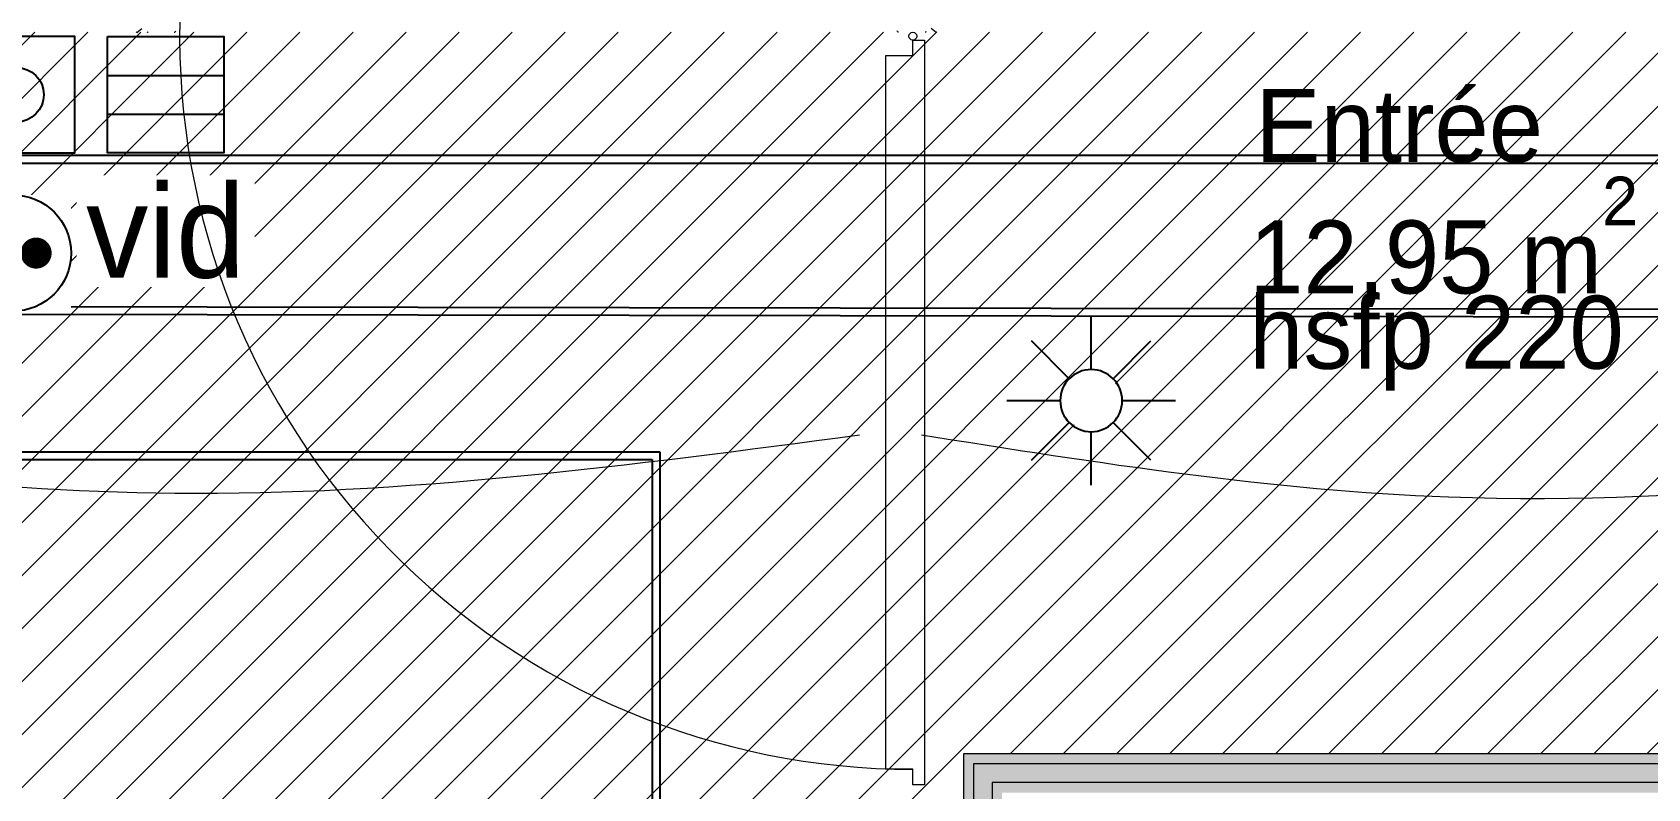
# Model space of a CAD drawing. Header units: centimetres. Extents: x 2666 to 9670, y 1889 to 5633.
# Drawn here: x 6576.3 to 6784.5, y 4036.9 to 4134.4 of the extents above; entities that cross this region are included whole.
import ezdxf

# ---------------------------------------------------------------- set-up
doc = ezdxf.new("R2010")
doc.units = ezdxf.units.CM
doc.header["$LTSCALE"] = 12.7
for name, color, linetype, lineweight in [('B Faux plafonds', 7, 'Continuous', 5), ('B GÈnÈral', 7, 'Continuous', 5), ('B Général', 7, 'Continuous', 5), ('C ANNOTATIONS-prestations', 7, 'Continuous', 5), ('C ANNOTATIONS-texte', 7, 'Continuous', 5), ('C ANNOTATIONS-texte surfaces', 7, 'Continuous', 5), ('F REMPLISSAGE-vert clair', 7, 'Continuous', 13), ('F REMPLISSAGE-vert clair-1', 7, 'Continuous', 5), ('F REMPLISSAGE-vert foncÈ', 7, 'Continuous', 5), ('F REMPLISSAGE-vert foncé', 7, 'Continuous', 13), ('prlm-ELEC-CFA', 1, 'Continuous', 25), ('prlm-ELEC-CFO', 1, 'Continuous', 25)]:
    doc.layers.add(name, color=color, linetype=linetype, lineweight=lineweight)
doc.layers.add('prlm-CHAUFF', color=4, linetype='Continuous')
doc.styles.add('Eurostile', font='')
doc.styles.add('prlm-elec-cfa', font='comic.ttf', dxfattribs={"height": 12})
doc.styles.get('Eurostile').set_extended_font_data('Eurostile')

# ---------------------------------------------------------------- blocks, each defined once
blk = doc.blocks.new('xi.SPOT')
at = {"color": 0, "lineweight": 5}
blk.add_wipeout([(-4, 0), (-2.83, -2.83), (0, -4), (2.83, -2.83), (4, 0), (2.83, 2.83), (0, 4), (-2.83, 2.83)], dxfattribs=at).dxf.layer = 'prlm-ELEC-CFO'
at = {"layer": 'prlm-ELEC-CFO', "color": 0, "linetype": 'ByBlock', "lineweight": -2, "flags": 128}
for points in [[(0, 10.88), (0, 4)], [(-7.69, 7.69), (-2.83, 2.83)], [(7.69, 7.69), (2.83, 2.83)], [(-10.88, 0), (-4, 0)], [(4, 0), (10.88, 0)], [(-2.83, -2.83), (-7.69, -7.69)], [(0, -4), (0, -10.88)], [(2.83, -2.83), (7.69, -7.69)]]:
    blk.add_lwpolyline(points, dxfattribs=at)
at = {"layer": 'prlm-ELEC-CFO', "color": 0, "linetype": 'ByBlock', "lineweight": -2}
blk.add_circle((0, 0), 4, dxfattribs=at)
blk = doc.blocks.new('xi.BP')
at = {"layer": 'prlm-ELEC-CFO', "color": 0, "flags": 128}
blk.add_lwpolyline([(-7.5, -7.5), (7.5, -7.5), (7.5, 7.5), (-7.5, 7.5)], close=True, dxfattribs=at)
at = {"layer": 'prlm-ELEC-CFO', "color": 0}
blk.add_circle((0, 0), 3.5, dxfattribs=at)
blk = doc.blocks.new('xi.VID')
at = {"layer": 'prlm-ELEC-CFA', "color": 0, "linetype": 'ByBlock', "lineweight": -2, "flags": 128}
blk.add_lwpolyline([(-7.5, 7.5), (7.5, 7.5), (7.5, -7.5), (-7.5, -7.5)], close=True, dxfattribs=at)
at = {"layer": 'prlm-ELEC-CFA', "color": 0}
for points in [[(-7.5, 2.5), (7.5, 2.5)], [(-7.5, -2.5), (7.5, -2.5)]]:
    blk.add_lwpolyline(points, dxfattribs=at)
blk = doc.blocks.new('xi.PC')
at = {"color": 0, "lineweight": 5}
blk.add_wipeout([(-7.5, -7.5), (7.5, -7.5), (7.5, 7.5), (-7.5, 7.5)], dxfattribs=at).dxf.layer = 'prlm-ELEC-CFO'
at = {"layer": 'prlm-ELEC-CFO', "color": 0, "linetype": 'ByBlock', "lineweight": 5, "const_width": 2}
for points in [[(-4, 0, 1), (-2, 0, 1)], [(2, 0, 1), (4, 0, 1)]]:
    blk.add_lwpolyline(points, format="xyb", close=True, dxfattribs=at)
at = {"layer": 'prlm-ELEC-CFO', "color": 0, "linetype": 'ByBlock', "lineweight": -2}
blk.add_circle((0, 0), 7.5, dxfattribs=at)

msp = doc.modelspace()

# ---------------------------------------------------------------- hatches: boundary and pattern name
at = {"layer": 'B Faux plafonds', "linetype": 'Continuous', "lineweight": 5, "true_color": 0xaaaaaa}
h = msp.add_hatch(dxfattribs=at)
h.set_pattern_fill('F_P__SOFFITE', color=253, style=0, pattern_type=2)
h.set_pattern_definition([(45, (6912.988, 3882.9744), (-3.527778, 3.30729), [])])
h.paths.add_polyline_path([(6852.89, 3963.39), (6928.53, 3963.39), (6928.53, 4041.39), (6935.53, 4041.39), (6935.53, 4011.55), (7146.53, 4011.55), (7146.53, 4144.01), (7120.2, 4144.01), (7120.2, 4209.12), (6805.89, 4209.12), (6805.89, 4134.39), (6456.27, 4134.39), (6456.27, 3824.39), (6576.26, 3824.39), (6576.27, 4014.39), (6696.27, 4014.39), (6696.27, 4041.39), (6696.34, 4041.39), (6696.34, 4041.39), (6852.89, 4041.39)])

# ---------------------------------------------------------------- linework, layer by layer
at = {"layer": 'B GÈnÈral', "color": 9, "linetype": 'Continuous', "true_color": 0xc0dcc0}
for points in [[(6701.26, 4036.39), (6787.89, 4036.39), (6696.26, 4041.39), (6787.89, 4041.39)], [(6696.26, 4041.39), (6701.26, 4036.39), (6696.26, 3871.39), (6701.26, 3876.39)]]:
    msp.add_solid(points, dxfattribs=at)
at = {"layer": 'B Général', "color": 7, "linetype": 'Continuous', "lineweight": 5}
for p, q in [((6689.75, 4131.39), (6689.75, 4133.39)), ((6689.75, 4133.39), (6691.25, 4133.39)), ((6691.25, 4133.39), (6691.26, 4037.39)), ((6686.25, 4131.39), (6689.75, 4131.39)), ((6686.26, 4039.39), (6686.25, 4131.39)), ((6689.76, 4039.39), (6686.26, 4039.39)), ((6689.76, 4037.39), (6689.76, 4039.39)), ((6691.26, 4037.39), (6689.76, 4037.39))]:
    msp.add_line(p, q, dxfattribs=at)
at = {"layer": 'B Général', "color": 98, "linetype": 'Continuous', "lineweight": 13, "true_color": 0x004400}
for p, q in [((6787.89, 4041.39), (6696.26, 4041.39)), ((6696.26, 4041.39), (6696.26, 3871.39))]:
    msp.add_line(p, q, dxfattribs=at)
at = {"layer": 'B Général', "linetype": 'Continuous', "lineweight": 5, "flags": 128}
for points in [[(6589.65, 4134.44), (6589.75, 4134.35), (6590.37, 4134.88, -0.385556)], [(6692.85, 4134.44), (6692.74, 4134.35), (6692.13, 4134.88, 0.385556)], [(6591.05, 4134.44, 0.18087), (6591.18, 4134.39)], [(6594.57, 4134.39, 0.414214), (6594.75, 4134.56)], [(6687.92, 4134.39, -0.414214), (6687.75, 4134.56)], [(6691.45, 4134.44, -0.18087), (6691.32, 4134.39)]]:
    msp.add_lwpolyline(points, format="xyb", dxfattribs=at)
at = {"layer": 'B Général', "linetype": 'Continuous', "lineweight": 5}
msp.add_circle((6689.75, 4133.89), 0.5, dxfattribs=at)
at = {"layer": 'F REMPLISSAGE-vert clair'}
for p, q in [((6787.89, 4040.09), (6697.56, 4040.09)), ((6697.56, 4040.09), (6697.56, 3872.69)), ((6787.89, 4037.69), (6699.96, 4037.69)), ((6699.96, 4037.69), (6699.96, 3875.09))]:
    msp.add_line(p, q, dxfattribs=at)
at = {"layer": 'F REMPLISSAGE-vert clair-1', "color": 9, "linetype": 'Continuous', "true_color": 0xc0dcc0}
for points in [[(6699.96, 4037.69), (6787.89, 4037.69), (6697.56, 4040.09), (6787.89, 4040.09)], [(6699.96, 4037.69), (6697.56, 4040.09), (6699.96, 3875.09), (6697.56, 3872.69)]]:
    msp.add_solid(points, dxfattribs=at)
at = {"layer": 'F REMPLISSAGE-vert foncÈ', "color": 54, "linetype": 'Continuous', "true_color": 0x99aa00}
for points in [[(6697.56, 4040.09), (6787.89, 4040.09), (6696.26, 4041.39), (6787.89, 4041.39)], [(6697.56, 4040.09), (6696.26, 4041.39), (6697.56, 3872.69), (6696.26, 3871.39)], [(6701.26, 4036.39), (6787.89, 4036.39), (6699.96, 4037.69), (6787.89, 4037.69)], [(6701.26, 4036.39), (6699.96, 4037.69), (6701.26, 3876.39), (6699.96, 3875.09)]]:
    msp.add_solid(points, dxfattribs=at)
at = {"layer": 'F REMPLISSAGE-vert foncé', "color": 98, "linetype": 'Continuous', "lineweight": 13, "true_color": 0x004400}
for p, q in [((6787.89, 4041.39), (6696.26, 4041.39)), ((6696.26, 4041.39), (6696.26, 3871.39))]:
    msp.add_line(p, q, dxfattribs=at)
at = {"layer": 'F REMPLISSAGE-vert foncé'}
for p, q in [((6787.89, 4040.09), (6697.56, 4040.09)), ((6697.56, 4040.09), (6697.56, 3872.69)), ((6787.89, 4037.69), (6699.96, 4037.69)), ((6699.96, 4037.69), (6699.96, 3875.09))]:
    msp.add_line(p, q, dxfattribs=at)
at = {"layer": 'prlm-CHAUFF', "ltscale": 50}
for p, q in [((6309.77, 4118.53), (7041.44, 4118.53)), ((6309.77, 4117.53), (7041.02, 4117.53)), ((6309.76, 4099.43), (7015.08, 4098.38)), ((6309.76, 4098.43), (7014.66, 4097.38)), ((6309.76, 4080.33), (6657.15, 4080.33)), ((6309.76, 4079.33), (6656.15, 4079.33)), ((6656.15, 4079.33), (6656.15, 4009.84)), ((6657.15, 4080.33), (6657.15, 4009.84))]:
    msp.add_line(p, q, dxfattribs=at)
at = {"layer": 'prlm-ELEC-CFO', "lineweight": 13}
msp.add_spline([(6516.02, 4082.45), (6594.64, 4074.98), (6682.86, 4082.5)], degree=3, dxfattribs=at)

# ---------------------------------------------------------------- block references
at = {"layer": 'prlm-ELEC-CFA'}
msp.add_blockref('xi.VID', (6593.45, 4126.34), dxfattribs=at)
at = {"layer": 'prlm-ELEC-CFO'}
msp.add_blockref('xi.BP', (6574.25, 4126.34), dxfattribs=at)

# ---------------------------------------------------------------- texts
at = {"layer": 'C ANNOTATIONS-prestations', "insert": (6733.09, 4088.18), "char_height": 9.412, "width": 140.2655, "attachment_point": 7, "line_spacing_factor": 0.894142, "style": 'Eurostile'}
msp.add_mtext('hsfp 220', dxfattribs=at)
at = {"layer": 'C ANNOTATIONS-texte', "insert": (6752.44, 4117.52), "char_height": 9.412, "attachment_point": 8, "line_spacing_factor": 0.894142, "style": 'Eurostile'}
msp.add_mtext('Entrée', dxfattribs=at)
at = {"layer": 'C ANNOTATIONS-texte surfaces', "insert": (6733.09, 4115.78), "char_height": 9.412, "attachment_point": 1, "line_spacing_factor": 0.894142, "style": 'Eurostile'}
msp.add_mtext('12,95 m{\\H0.6667x;\\S2^ ;}', dxfattribs=at)

# ---------------------------------------------------------------- next in the draw order: block references
at = {"layer": 'prlm-ELEC-CFO', "xscale": -1, "rotation": 180}
msp.add_blockref('xi.SPOT', (6712.74, 4086.91), dxfattribs=at)

# ---------------------------------------------------------------- next in the draw order: texts
at = {"layer": 'prlm-ELEC-CFA', "lineweight": 20, "insert": (6593.45, 4108.67), "char_height": 12, "attachment_point": 5, "line_spacing_factor": 0.8, "style": 'prlm-elec-cfa', "bg_fill": 3, "box_fill_scale": 1.1, "bg_fill_color": 256, "bg_fill_transparency": 0}
msp.add_mtext('vid', dxfattribs=at)

# ---------------------------------------------------------------- next in the draw order: linework, layer by layer
at = {"layer": 'B Général', "color": 7, "linetype": 'Continuous', "lineweight": 5}
msp.add_arc((6689.75, 4133.89), 94.5, 178.7677, 270, dxfattribs=at)
at = {"layer": 'prlm-ELEC-CFO', "lineweight": 13}
msp.add_spline([(6690.86, 4082.5), (6758.79, 4074.5), (6857.86, 4082.5)], degree=3, dxfattribs=at)

# ---------------------------------------------------------------- next in the draw order: block references
at = {"layer": 'prlm-ELEC-CFO'}
msp.add_blockref('xi.PC', (6573.76, 4105.93), dxfattribs=at)

doc.saveas('drawing.dxf')
